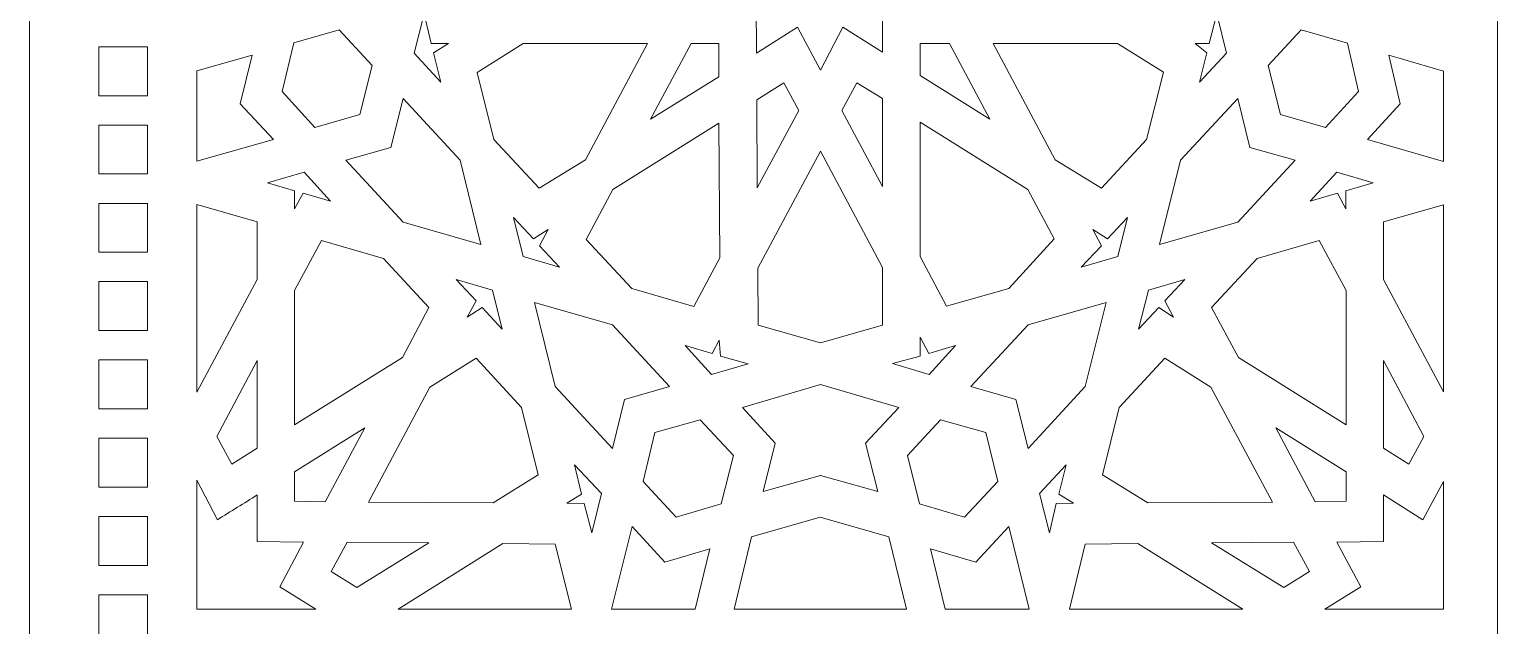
# Model space of a CAD drawing. Header units: centimetres. Extents: x -12.3 to 38.8, y -41.7 to 12.7.
# Drawn here: x 8.02 to 23.02, y -3.52 to 2.57 of the extents above; entities that cross this region are included whole.
import ezdxf

# ---------------------------------------------------------------- set-up
doc = ezdxf.new("R2010")
doc.units = ezdxf.units.CM
doc.header["$MEASUREMENT"] = 0
doc.layers.add('layer 1', color=7, linetype='Continuous')

msp = doc.modelspace()

# ---------------------------------------------------------------- linework, layer by layer
at = {"layer": 'layer 1', "color": 19, "lineweight": 20}
for points, knots in [([(8.70911, 11.04503), (8.70911, 11.04503), (22.32118, 11.04503), (22.32118, 11.04503), (22.32118, 11.04503), (22.70286, 11.04503), (23.01514, 10.73275), (23.01514, 10.35107), (23.01514, 10.35107), (23.01514, 10.35107), (23.01514, -9.26101), (23.01514, -9.26101), (23.01514, -9.26101), (23.01514, -9.64269), (22.70286, -9.95497), (22.32118, -9.95497), (22.32118, -9.95497), (22.32118, -9.95497), (8.70911, -9.95497), (8.70911, -9.95497), (8.70911, -9.95497), (8.32743, -9.95497), (8.01515, -9.64269), (8.01515, -9.26101), (8.01515, -9.26101), (8.01515, -9.26101), (8.01515, 10.35107), (8.01515, 10.35107), (8.01515, 10.35107), (8.01515, 10.73275), (8.32743, 11.04503), (8.70911, 11.04503)], [0, 0, 0, 0, 0.11111111, 0.11111111, 0.11111111, 0.11111111, 0.22222222, 0.22222222, 0.22222222, 0.22222222, 0.33333333, 0.33333333, 0.33333333, 0.33333333, 0.44444444, 0.44444444, 0.44444444, 0.44444444, 0.55555556, 0.55555556, 0.55555556, 0.55555556, 0.66666667, 0.66666667, 0.66666667, 0.66666667, 0.77777778, 0.77777778, 0.77777778, 0.77777778, 1, 1, 1, 1]), ([(15.46053, 4.21617), (15.46053, 4.21617), (15.46053, 4.71857), (15.46053, 4.71857), (15.46053, 4.71857), (15.46053, 4.71857), (15.86167, 4.46544), (15.86167, 4.46544), (15.86167, 4.46544), (15.86167, 4.46544), (16.09597, 4.90266), (16.09597, 4.90266), (16.09597, 4.90266), (16.09597, 4.90266), (16.32671, 4.46544), (16.32671, 4.46544), (16.32671, 4.46544), (16.32671, 4.46544), (16.7314, 4.71857), (16.7314, 4.71857), (16.7314, 4.71857), (16.7314, 4.71857), (16.73138, 4.21617), (16.73138, 4.21617), (16.73138, 4.21617), (16.73138, 4.21617), (17.19286, 4.21617), (17.19286, 4.21617), (17.19286, 4.21617), (17.19286, 4.21617), (16.96212, 3.78281), (16.96212, 3.78281), (16.96212, 3.78281), (16.96212, 3.78281), (17.34551, 3.51819), (17.34551, 3.51819), (17.34551, 3.51819), (17.34551, 3.51819), (16.96212, 3.27657), (16.96212, 3.27657), (16.96212, 3.27657), (16.96212, 3.27657), (17.19286, 2.8432), (17.19286, 2.8432), (17.19286, 2.8432), (17.19286, 2.8432), (16.73138, 2.8432), (16.73138, 2.8432), (16.73138, 2.8432), (16.73138, 2.8432), (16.73138, 2.3408), (16.73138, 2.3408), (16.73138, 2.3408), (16.73138, 2.3408), (16.32669, 2.59392), (16.32669, 2.59392), (16.32669, 2.59392), (16.32669, 2.59392), (16.09596, 2.15671), (16.09596, 2.15671), (16.09596, 2.15671), (16.09596, 2.15671), (15.86166, 2.59392), (15.86166, 2.59392), (15.86166, 2.59392), (15.86166, 2.59392), (15.44278, 2.3293), (15.44278, 2.3293), (15.44278, 2.3293), (15.44278, 2.3293), (15.43924, 2.84321), (15.43924, 2.84321), (15.43924, 2.84321), (15.43924, 2.84321), (14.99553, 2.8432), (14.99553, 2.8432), (14.99553, 2.8432), (14.99553, 2.8432), (15.21562, 3.25739), (15.21562, 3.25739), (15.21562, 3.25739), (15.21562, 3.25739), (14.80739, 3.5182), (14.80739, 3.5182), (14.80739, 3.5182), (14.80739, 3.5182), (15.22981, 3.78282), (15.22981, 3.78282), (15.22981, 3.78282), (15.22981, 3.78282), (14.99553, 4.21618), (14.99553, 4.21618), (14.99553, 4.21618), (14.99553, 4.21618), (15.46056, 4.21618), (15.46056, 4.21618), (15.46056, 4.21618), (15.46056, 4.21618), (15.46053, 4.21617), (15.46053, 4.21617)], [0, 0, 0, 0, 0.03846154, 0.03846154, 0.03846154, 0.03846154, 0.07692308, 0.07692308, 0.07692308, 0.07692308, 0.11538462, 0.11538462, 0.11538462, 0.11538462, 0.15384615, 0.15384615, 0.15384615, 0.15384615, 0.19230769, 0.19230769, 0.19230769, 0.19230769, 0.23076923, 0.23076923, 0.23076923, 0.23076923, 0.26923077, 0.26923077, 0.26923077, 0.26923077, 0.30769231, 0.30769231, 0.30769231, 0.30769231, 0.34615385, 0.34615385, 0.34615385, 0.34615385, 0.38461538, 0.38461538, 0.38461538, 0.38461538, 0.42307692, 0.42307692, 0.42307692, 0.42307692, 0.46153846, 0.46153846, 0.46153846, 0.46153846, 0.5, 0.5, 0.5, 0.5, 0.53846154, 0.53846154, 0.53846154, 0.53846154, 0.57692308, 0.57692308, 0.57692308, 0.57692308, 0.61538462, 0.61538462, 0.61538462, 0.61538462, 0.65384615, 0.65384615, 0.65384615, 0.65384615, 0.69230769, 0.69230769, 0.69230769, 0.69230769, 0.73076923, 0.73076923, 0.73076923, 0.73076923, 0.76923077, 0.76923077, 0.76923077, 0.76923077, 0.80769231, 0.80769231, 0.80769231, 0.80769231, 0.84615385, 0.84615385, 0.84615385, 0.84615385, 0.88461538, 0.88461538, 0.88461538, 0.88461538, 0.92307692, 0.92307692, 0.92307692, 0.92307692, 1, 1, 1, 1]), ([(11.94622, 2.32929), (11.94622, 2.32929), (12.21956, 2.03399), (12.21956, 2.03399), (12.21956, 2.03399), (12.21956, 2.03399), (12.14502, 2.33313), (12.14502, 2.33313), (12.14502, 2.33313), (12.14502, 2.33313), (12.29766, 2.42902), (12.29766, 2.42902), (12.29766, 2.42902), (12.29766, 2.42902), (12.12017, 2.429), (12.12017, 2.429), (12.12017, 2.429), (12.12017, 2.429), (12.04917, 2.73197), (12.04917, 2.73197), (12.04917, 2.73197), (12.04917, 2.73197), (11.94622, 2.32929), (11.94622, 2.32929)], [0, 0, 0, 0, 0.14285714, 0.14285714, 0.14285714, 0.14285714, 0.28571429, 0.28571429, 0.28571429, 0.28571429, 0.42857143, 0.42857143, 0.42857143, 0.42857143, 0.57142857, 0.57142857, 0.57142857, 0.57142857, 0.71428571, 0.71428571, 0.71428571, 0.71428571, 1, 1, 1, 1]), ([(19.92621, 2.429), (19.92621, 2.429), (20.04335, 2.33311), (20.04335, 2.33311), (20.04335, 2.33311), (20.04335, 2.33311), (19.96881, 2.03397), (19.96881, 2.03397), (19.96881, 2.03397), (19.96881, 2.03397), (20.2457, 2.32928), (20.2457, 2.32928), (20.2457, 2.32928), (20.2457, 2.32928), (20.1463, 2.73196), (20.1463, 2.73196), (20.1463, 2.73196), (20.1463, 2.73196), (20.06821, 2.42899), (20.06821, 2.42899), (20.06821, 2.42899), (20.06821, 2.42899), (19.9262, 2.42901), (19.9262, 2.42901), (19.9262, 2.42901), (19.9262, 2.42901), (19.92621, 2.429), (19.92621, 2.429)], [0, 0, 0, 0, 0.125, 0.125, 0.125, 0.125, 0.25, 0.25, 0.25, 0.25, 0.375, 0.375, 0.375, 0.375, 0.5, 0.5, 0.5, 0.5, 0.625, 0.625, 0.625, 0.625, 0.75, 0.75, 0.75, 0.75, 1, 1, 1, 1]), ([(10.71799, 2.43666), (10.71799, 2.43666), (10.59729, 1.93809), (10.59729, 1.93809), (10.59729, 1.93809), (10.59729, 1.93809), (10.93098, 1.56992), (10.93098, 1.56992), (10.93098, 1.56992), (10.93098, 1.56992), (11.39246, 1.70415), (11.39246, 1.70415), (11.39246, 1.70415), (11.39246, 1.70415), (11.51669, 2.20272), (11.51669, 2.20272), (11.51669, 2.20272), (11.51669, 2.20272), (11.17946, 2.56706), (11.17946, 2.56706), (11.17946, 2.56706), (11.17946, 2.56706), (10.71798, 2.43667), (10.71798, 2.43667), (10.71798, 2.43667), (10.71798, 2.43667), (10.71799, 2.43666), (10.71799, 2.43666)], [0, 0, 0, 0, 0.125, 0.125, 0.125, 0.125, 0.25, 0.25, 0.25, 0.25, 0.375, 0.375, 0.375, 0.375, 0.5, 0.5, 0.5, 0.5, 0.625, 0.625, 0.625, 0.625, 0.75, 0.75, 0.75, 0.75, 1, 1, 1, 1]), ([(21.48103, 2.43283), (21.48103, 2.43283), (21.00889, 2.56706), (21.00889, 2.56706), (21.00889, 2.56706), (21.00889, 2.56706), (20.67166, 2.20272), (20.67166, 2.20272), (20.67166, 2.20272), (20.67166, 2.20272), (20.79591, 1.70415), (20.79591, 1.70415), (20.79591, 1.70415), (20.79591, 1.70415), (21.25739, 1.56992), (21.25739, 1.56992), (21.25739, 1.56992), (21.25739, 1.56992), (21.59461, 1.93809), (21.59461, 1.93809), (21.59461, 1.93809), (21.59461, 1.93809), (21.48103, 2.43282), (21.48103, 2.43282), (21.48103, 2.43282), (21.48103, 2.43282), (21.48103, 2.43283), (21.48103, 2.43283)], [0, 0, 0, 0, 0.125, 0.125, 0.125, 0.125, 0.25, 0.25, 0.25, 0.25, 0.375, 0.375, 0.375, 0.375, 0.5, 0.5, 0.5, 0.5, 0.625, 0.625, 0.625, 0.625, 0.75, 0.75, 0.75, 0.75, 1, 1, 1, 1]), ([(12.58874, 2.13369), (12.58874, 2.13369), (12.75913, 1.44721), (12.75913, 1.44721), (12.75913, 1.44721), (12.75913, 1.44721), (13.22415, 0.94864), (13.22415, 0.94864), (13.22415, 0.94864), (13.22415, 0.94864), (13.69629, 1.2401), (13.69629, 1.2401), (13.69629, 1.2401), (13.69629, 1.2401), (14.3317, 2.42899), (14.3317, 2.42899), (14.3317, 2.42899), (14.3317, 2.42899), (13.06087, 2.42899), (13.06087, 2.42899), (13.06087, 2.42899), (13.06087, 2.42899), (12.58875, 2.13369), (12.58875, 2.13369), (12.58875, 2.13369), (12.58875, 2.13369), (12.58874, 2.13369), (12.58874, 2.13369)], [0, 0, 0, 0, 0.125, 0.125, 0.125, 0.125, 0.25, 0.25, 0.25, 0.25, 0.375, 0.375, 0.375, 0.375, 0.5, 0.5, 0.5, 0.5, 0.625, 0.625, 0.625, 0.625, 0.75, 0.75, 0.75, 0.75, 1, 1, 1, 1]), ([(15.05941, 2.429), (15.05941, 2.429), (14.77541, 2.429), (14.77541, 2.429), (14.77541, 2.429), (14.77541, 2.429), (14.36009, 1.65431), (14.36009, 1.65431), (14.36009, 1.65431), (14.36009, 1.65431), (15.05941, 2.08767), (15.05941, 2.08767), (15.05941, 2.08767), (15.05941, 2.08767), (15.05941, 2.429), (15.05941, 2.429)], [0, 0, 0, 0, 0.2, 0.2, 0.2, 0.2, 0.4, 0.4, 0.4, 0.4, 0.6, 0.6, 0.6, 0.6, 1, 1, 1, 1]), ([(17.11475, 2.103), (17.11475, 2.103), (17.82826, 1.6543), (17.82826, 1.6543), (17.82826, 1.6543), (17.82826, 1.6543), (17.41648, 2.42899), (17.41648, 2.42899), (17.41648, 2.42899), (17.41648, 2.42899), (17.11475, 2.42899), (17.11475, 2.42899), (17.11475, 2.42899), (17.11475, 2.42899), (17.11475, 2.103), (17.11475, 2.103)], [0, 0, 0, 0, 0.2, 0.2, 0.2, 0.2, 0.4, 0.4, 0.4, 0.4, 0.6, 0.6, 0.6, 0.6, 1, 1, 1, 1]), ([(17.86021, 2.429), (17.86021, 2.429), (18.49563, 1.24011), (18.49563, 1.24011), (18.49563, 1.24011), (18.49563, 1.24011), (18.96775, 0.94865), (18.96775, 0.94865), (18.96775, 0.94865), (18.96775, 0.94865), (19.42923, 1.44722), (19.42923, 1.44722), (19.42923, 1.44722), (19.42923, 1.44722), (19.60317, 2.1337), (19.60317, 2.1337), (19.60317, 2.1337), (19.60317, 2.1337), (19.13105, 2.429), (19.13105, 2.429), (19.13105, 2.429), (19.13105, 2.429), (17.86021, 2.429), (17.86021, 2.429)], [0, 0, 0, 0, 0.14285714, 0.14285714, 0.14285714, 0.14285714, 0.28571429, 0.28571429, 0.28571429, 0.28571429, 0.42857143, 0.42857143, 0.42857143, 0.42857143, 0.57142857, 0.57142857, 0.57142857, 0.57142857, 0.71428571, 0.71428571, 0.71428571, 0.71428571, 1, 1, 1, 1]), ([(8.72367, 2.39503), (8.72367, 2.39503), (9.22367, 2.39503), (9.22367, 2.39503), (9.22367, 2.39503), (9.22367, 2.39503), (9.22367, 1.89503), (9.22367, 1.89503), (9.22367, 1.89503), (9.22367, 1.89503), (8.72367, 1.89503), (8.72367, 1.89503), (8.72367, 1.89503), (8.72367, 1.89503), (8.72367, 2.39503), (8.72367, 2.39503)], [0, 0, 0, 0, 0.2, 0.2, 0.2, 0.2, 0.4, 0.4, 0.4, 0.4, 0.6, 0.6, 0.6, 0.6, 1, 1, 1, 1]), ([(10.29201, 2.31011), (10.29201, 2.31011), (9.72759, 2.14903), (9.72759, 2.14903), (9.72759, 2.14903), (9.72759, 2.14903), (9.72759, 1.22478), (9.72759, 1.22478), (9.72759, 1.22478), (9.72759, 1.22478), (10.50855, 1.44722), (10.50855, 1.44722), (10.50855, 1.44722), (10.50855, 1.44722), (10.16777, 1.81155), (10.16777, 1.81155), (10.16777, 1.81155), (10.16777, 1.81155), (10.29202, 2.31012), (10.29202, 2.31012), (10.29202, 2.31012), (10.29202, 2.31012), (10.29201, 2.31011), (10.29201, 2.31011)], [0, 0, 0, 0, 0.14285714, 0.14285714, 0.14285714, 0.14285714, 0.28571429, 0.28571429, 0.28571429, 0.28571429, 0.42857143, 0.42857143, 0.42857143, 0.42857143, 0.57142857, 0.57142857, 0.57142857, 0.57142857, 0.71428571, 0.71428571, 0.71428571, 0.71428571, 1, 1, 1, 1]), ([(22.0206, 1.81154), (22.0206, 1.81154), (21.68692, 1.44721), (21.68692, 1.44721), (21.68692, 1.44721), (21.68692, 1.44721), (22.46077, 1.22094), (22.46077, 1.22094), (22.46077, 1.22094), (22.46077, 1.22094), (22.46077, 2.14519), (22.46077, 2.14519), (22.46077, 2.14519), (22.46077, 2.14519), (21.90345, 2.3101), (21.90345, 2.3101), (21.90345, 2.3101), (21.90345, 2.3101), (22.0206, 1.81153), (22.0206, 1.81153), (22.0206, 1.81153), (22.0206, 1.81153), (22.0206, 1.81154), (22.0206, 1.81154)], [0, 0, 0, 0, 0.14285714, 0.14285714, 0.14285714, 0.14285714, 0.28571429, 0.28571429, 0.28571429, 0.28571429, 0.42857143, 0.42857143, 0.42857143, 0.42857143, 0.57142857, 0.57142857, 0.57142857, 0.57142857, 0.71428571, 0.71428571, 0.71428571, 0.71428571, 1, 1, 1, 1]), ([(15.72323, 2.02631), (15.72323, 2.02631), (15.44634, 1.85374), (15.44634, 1.85374), (15.44634, 1.85374), (15.44634, 1.85374), (15.44988, 0.95248), (15.44988, 0.95248), (15.44988, 0.95248), (15.44988, 0.95248), (15.87586, 1.74252), (15.87586, 1.74252), (15.87586, 1.74252), (15.87586, 1.74252), (15.72322, 2.02631), (15.72322, 2.02631), (15.72322, 2.02631), (15.72322, 2.02631), (15.72323, 2.02631), (15.72323, 2.02631)], [0, 0, 0, 0, 0.16666667, 0.16666667, 0.16666667, 0.16666667, 0.33333333, 0.33333333, 0.33333333, 0.33333333, 0.5, 0.5, 0.5, 0.5, 0.66666667, 0.66666667, 0.66666667, 0.66666667, 1, 1, 1, 1]), ([(16.73138, 1.86523), (16.73138, 1.86523), (16.73138, 0.9678), (16.73138, 0.9678), (16.73138, 0.9678), (16.73138, 0.9678), (16.31605, 1.7425), (16.31605, 1.7425), (16.31605, 1.7425), (16.31605, 1.7425), (16.46869, 2.02629), (16.46869, 2.02629), (16.46869, 2.02629), (16.46869, 2.02629), (16.73138, 1.86523), (16.73138, 1.86523)], [0, 0, 0, 0, 0.2, 0.2, 0.2, 0.2, 0.4, 0.4, 0.4, 0.4, 0.6, 0.6, 0.6, 0.6, 1, 1, 1, 1]), ([(11.2469, 1.23627), (11.2469, 1.23627), (11.83262, 0.60348), (11.83262, 0.60348), (11.83262, 0.60348), (11.83262, 0.60348), (12.62778, 0.37338), (12.62778, 0.37338), (12.62778, 0.37338), (12.62778, 0.37338), (12.4148, 1.23627), (12.4148, 1.23627), (12.4148, 1.23627), (12.4148, 1.23627), (11.83262, 1.86524), (11.83262, 1.86524), (11.83262, 1.86524), (11.83262, 1.86524), (11.70838, 1.36667), (11.70838, 1.36667), (11.70838, 1.36667), (11.70838, 1.36667), (11.2469, 1.23627), (11.2469, 1.23627)], [0, 0, 0, 0, 0.14285714, 0.14285714, 0.14285714, 0.14285714, 0.28571429, 0.28571429, 0.28571429, 0.28571429, 0.42857143, 0.42857143, 0.42857143, 0.42857143, 0.57142857, 0.57142857, 0.57142857, 0.57142857, 0.71428571, 0.71428571, 0.71428571, 0.71428571, 1, 1, 1, 1]), ([(19.77357, 1.23627), (19.77357, 1.23627), (20.35929, 1.86524), (20.35929, 1.86524), (20.35929, 1.86524), (20.35929, 1.86524), (20.48353, 1.36667), (20.48353, 1.36667), (20.48353, 1.36667), (20.48353, 1.36667), (20.94501, 1.23627), (20.94501, 1.23627), (20.94501, 1.23627), (20.94501, 1.23627), (20.3593, 0.60348), (20.3593, 0.60348), (20.3593, 0.60348), (20.3593, 0.60348), (19.5606, 0.37338), (19.5606, 0.37338), (19.5606, 0.37338), (19.5606, 0.37338), (19.77358, 1.23627), (19.77358, 1.23627), (19.77358, 1.23627), (19.77358, 1.23627), (19.77357, 1.23627), (19.77357, 1.23627)], [0, 0, 0, 0, 0.125, 0.125, 0.125, 0.125, 0.25, 0.25, 0.25, 0.25, 0.375, 0.375, 0.375, 0.375, 0.5, 0.5, 0.5, 0.5, 0.625, 0.625, 0.625, 0.625, 0.75, 0.75, 0.75, 0.75, 1, 1, 1, 1]), ([(8.72367, 1.59503), (8.72367, 1.59503), (9.22367, 1.59503), (9.22367, 1.59503), (9.22367, 1.59503), (9.22367, 1.59503), (9.22367, 1.09503), (9.22367, 1.09503), (9.22367, 1.09503), (9.22367, 1.09503), (8.72367, 1.09503), (8.72367, 1.09503), (8.72367, 1.09503), (8.72367, 1.09503), (8.72367, 1.59503), (8.72367, 1.59503)], [0, 0, 0, 0, 0.2, 0.2, 0.2, 0.2, 0.4, 0.4, 0.4, 0.4, 0.6, 0.6, 0.6, 0.6, 1, 1, 1, 1]), ([(15.05941, 1.61595), (15.05941, 1.61595), (13.97671, 0.93713), (13.97671, 0.93713), (13.97671, 0.93713), (13.97671, 0.93713), (13.70338, 0.42706), (13.70338, 0.42706), (13.70338, 0.42706), (13.70338, 0.42706), (14.16841, -0.07534), (14.16841, -0.07534), (14.16841, -0.07534), (14.16841, -0.07534), (14.80382, -0.25942), (14.80382, -0.25942), (14.80382, -0.25942), (14.80382, -0.25942), (15.07006, 0.23915), (15.07006, 0.23915), (15.07006, 0.23915), (15.07006, 0.23915), (15.05942, 1.61595), (15.05942, 1.61595), (15.05942, 1.61595), (15.05942, 1.61595), (15.05941, 1.61595), (15.05941, 1.61595)], [0, 0, 0, 0, 0.125, 0.125, 0.125, 0.125, 0.25, 0.25, 0.25, 0.25, 0.375, 0.375, 0.375, 0.375, 0.5, 0.5, 0.5, 0.5, 0.625, 0.625, 0.625, 0.625, 0.75, 0.75, 0.75, 0.75, 1, 1, 1, 1]), ([(18.48499, 0.4309), (18.48499, 0.4309), (18.21521, 0.93713), (18.21521, 0.93713), (18.21521, 0.93713), (18.21521, 0.93713), (17.11476, 1.62362), (17.11476, 1.62362), (17.11476, 1.62362), (17.11476, 1.62362), (17.11476, 0.25064), (17.11476, 0.25064), (17.11476, 0.25064), (17.11476, 0.25064), (17.38454, -0.25559), (17.38454, -0.25559), (17.38454, -0.25559), (17.38454, -0.25559), (18.01996, -0.07535), (18.01996, -0.07535), (18.01996, -0.07535), (18.01996, -0.07535), (18.48499, 0.43091), (18.48499, 0.43091), (18.48499, 0.43091), (18.48499, 0.43091), (18.48499, 0.4309), (18.48499, 0.4309)], [0, 0, 0, 0, 0.125, 0.125, 0.125, 0.125, 0.25, 0.25, 0.25, 0.25, 0.375, 0.375, 0.375, 0.375, 0.5, 0.5, 0.5, 0.5, 0.625, 0.625, 0.625, 0.625, 0.75, 0.75, 0.75, 0.75, 1, 1, 1, 1]), ([(15.45698, 0.13175), (15.45698, 0.13175), (15.46053, -0.45119), (15.46053, -0.45119), (15.46053, -0.45119), (15.46053, -0.45119), (16.09594, -0.63144), (16.09594, -0.63144), (16.09594, -0.63144), (16.09594, -0.63144), (16.73135, -0.45119), (16.73135, -0.45119), (16.73135, -0.45119), (16.73135, -0.45119), (16.73135, 0.13942), (16.73135, 0.13942), (16.73135, 0.13942), (16.73135, 0.13942), (16.09594, 1.32831), (16.09594, 1.32831), (16.09594, 1.32831), (16.09594, 1.32831), (15.45697, 0.13175), (15.45697, 0.13175), (15.45697, 0.13175), (15.45697, 0.13175), (15.45698, 0.13175), (15.45698, 0.13175)], [0, 0, 0, 0, 0.125, 0.125, 0.125, 0.125, 0.25, 0.25, 0.25, 0.25, 0.375, 0.375, 0.375, 0.375, 0.5, 0.5, 0.5, 0.5, 0.625, 0.625, 0.625, 0.625, 0.75, 0.75, 0.75, 0.75, 1, 1, 1, 1]), ([(10.82092, 1.11355), (10.82092, 1.11355), (10.44819, 1.00617), (10.44819, 1.00617), (10.44819, 1.00617), (10.44819, 1.00617), (10.72509, 0.92179), (10.72509, 0.92179), (10.72509, 0.92179), (10.72509, 0.92179), (10.72509, 0.73771), (10.72509, 0.73771), (10.72509, 0.73771), (10.72509, 0.73771), (10.81384, 0.89879), (10.81384, 0.89879), (10.81384, 0.89879), (10.81384, 0.89879), (11.09073, 0.81825), (11.09073, 0.81825), (11.09073, 0.81825), (11.09073, 0.81825), (10.82092, 1.11354), (10.82092, 1.11354), (10.82092, 1.11354), (10.82092, 1.11354), (10.82092, 1.11355), (10.82092, 1.11355)], [0, 0, 0, 0, 0.125, 0.125, 0.125, 0.125, 0.25, 0.25, 0.25, 0.25, 0.375, 0.375, 0.375, 0.375, 0.5, 0.5, 0.5, 0.5, 0.625, 0.625, 0.625, 0.625, 0.75, 0.75, 0.75, 0.75, 1, 1, 1, 1]), ([(21.74371, 1.00616), (21.74371, 1.00616), (21.37098, 1.11354), (21.37098, 1.11354), (21.37098, 1.11354), (21.37098, 1.11354), (21.1012, 0.81824), (21.1012, 0.81824), (21.1012, 0.81824), (21.1012, 0.81824), (21.37809, 0.89877), (21.37809, 0.89877), (21.37809, 0.89877), (21.37809, 0.89877), (21.46329, 0.73769), (21.46329, 0.73769), (21.46329, 0.73769), (21.46329, 0.73769), (21.46329, 0.92178), (21.46329, 0.92178), (21.46329, 0.92178), (21.46329, 0.92178), (21.74371, 1.00617), (21.74371, 1.00617), (21.74371, 1.00617), (21.74371, 1.00617), (21.74371, 1.00616), (21.74371, 1.00616)], [0, 0, 0, 0, 0.125, 0.125, 0.125, 0.125, 0.25, 0.25, 0.25, 0.25, 0.375, 0.375, 0.375, 0.375, 0.5, 0.5, 0.5, 0.5, 0.625, 0.625, 0.625, 0.625, 0.75, 0.75, 0.75, 0.75, 1, 1, 1, 1]), ([(8.72367, 0.79503), (8.72367, 0.79503), (9.22367, 0.79503), (9.22367, 0.79503), (9.22367, 0.79503), (9.22367, 0.79503), (9.22367, 0.29503), (9.22367, 0.29503), (9.22367, 0.29503), (9.22367, 0.29503), (8.72367, 0.29503), (8.72367, 0.29503), (8.72367, 0.29503), (8.72367, 0.29503), (8.72367, 0.79503), (8.72367, 0.79503)], [0, 0, 0, 0, 0.2, 0.2, 0.2, 0.2, 0.4, 0.4, 0.4, 0.4, 0.6, 0.6, 0.6, 0.6, 1, 1, 1, 1]), ([(10.34171, 0.60731), (10.34171, 0.60731), (9.72759, 0.78373), (9.72759, 0.78373), (9.72759, 0.78373), (9.72759, 0.78373), (9.72759, -1.13384), (9.72759, -1.13384), (9.72759, -1.13384), (9.72759, -1.13384), (10.34171, 0.0167), (10.34171, 0.0167), (10.34171, 0.0167), (10.34171, 0.0167), (10.34171, 0.60731), (10.34171, 0.60731)], [0, 0, 0, 0, 0.2, 0.2, 0.2, 0.2, 0.4, 0.4, 0.4, 0.4, 0.6, 0.6, 0.6, 0.6, 1, 1, 1, 1]), ([(21.85021, 0.0167), (21.85021, 0.0167), (22.46077, -1.12999), (22.46077, -1.12999), (22.46077, -1.12999), (22.46077, -1.12999), (22.46077, 0.77991), (22.46077, 0.77991), (22.46077, 0.77991), (22.46077, 0.77991), (21.85021, 0.60734), (21.85021, 0.60734), (21.85021, 0.60734), (21.85021, 0.60734), (21.85021, 0.01671), (21.85021, 0.01671), (21.85021, 0.01671), (21.85021, 0.01671), (21.85021, 0.0167), (21.85021, 0.0167)], [0, 0, 0, 0, 0.16666667, 0.16666667, 0.16666667, 0.16666667, 0.33333333, 0.33333333, 0.33333333, 0.33333333, 0.5, 0.5, 0.5, 0.5, 0.66666667, 0.66666667, 0.66666667, 0.66666667, 1, 1, 1, 1]), ([(13.06087, 0.25065), (13.06087, 0.25065), (13.43005, 0.14327), (13.43005, 0.14327), (13.43005, 0.14327), (13.43005, 0.14327), (13.22771, 0.36187), (13.22771, 0.36187), (13.22771, 0.36187), (13.22771, 0.36187), (13.31646, 0.52678), (13.31646, 0.52678), (13.31646, 0.52678), (13.31646, 0.52678), (13.16382, 0.4309), (13.16382, 0.4309), (13.16382, 0.4309), (13.16382, 0.4309), (12.96148, 0.6495), (12.96148, 0.6495), (12.96148, 0.6495), (12.96148, 0.6495), (13.06086, 0.25065), (13.06086, 0.25065), (13.06086, 0.25065), (13.06086, 0.25065), (13.06087, 0.25065), (13.06087, 0.25065)], [0, 0, 0, 0, 0.125, 0.125, 0.125, 0.125, 0.25, 0.25, 0.25, 0.25, 0.375, 0.375, 0.375, 0.375, 0.5, 0.5, 0.5, 0.5, 0.625, 0.625, 0.625, 0.625, 0.75, 0.75, 0.75, 0.75, 1, 1, 1, 1]), ([(19.234, 0.6495), (19.234, 0.6495), (19.02811, 0.4309), (19.02811, 0.4309), (19.02811, 0.4309), (19.02811, 0.4309), (18.87901, 0.52678), (18.87901, 0.52678), (18.87901, 0.52678), (18.87901, 0.52678), (18.96776, 0.36187), (18.96776, 0.36187), (18.96776, 0.36187), (18.96776, 0.36187), (18.76187, 0.14327), (18.76187, 0.14327), (18.76187, 0.14327), (18.76187, 0.14327), (19.1346, 0.25065), (19.1346, 0.25065), (19.1346, 0.25065), (19.1346, 0.25065), (19.234, 0.6495), (19.234, 0.6495)], [0, 0, 0, 0, 0.14285714, 0.14285714, 0.14285714, 0.14285714, 0.28571429, 0.28571429, 0.28571429, 0.28571429, 0.42857143, 0.42857143, 0.42857143, 0.42857143, 0.57142857, 0.57142857, 0.57142857, 0.57142857, 0.71428571, 0.71428571, 0.71428571, 0.71428571, 1, 1, 1, 1]), ([(10.72509, -0.09451), (10.72509, -0.09451), (10.72509, -1.46749), (10.72509, -1.46749), (10.72509, -1.46749), (10.72509, -1.46749), (11.82554, -0.78101), (11.82554, -0.78101), (11.82554, -0.78101), (11.82554, -0.78101), (12.09532, -0.27093), (12.09532, -0.27093), (12.09532, -0.27093), (12.09532, -0.27093), (11.63384, 0.23146), (11.63384, 0.23146), (11.63384, 0.23146), (11.63384, 0.23146), (10.99843, 0.41555), (10.99843, 0.41555), (10.99843, 0.41555), (10.99843, 0.41555), (10.72509, -0.09451), (10.72509, -0.09451), (10.72509, -0.09451), (10.72509, -0.09451), (10.72509, -0.09451), (10.72509, -0.09451)], [0, 0, 0, 0, 0.125, 0.125, 0.125, 0.125, 0.25, 0.25, 0.25, 0.25, 0.375, 0.375, 0.375, 0.375, 0.5, 0.5, 0.5, 0.5, 0.625, 0.625, 0.625, 0.625, 0.75, 0.75, 0.75, 0.75, 1, 1, 1, 1]), ([(21.1935, 0.41556), (21.1935, 0.41556), (20.55808, 0.23147), (20.55808, 0.23147), (20.55808, 0.23147), (20.55808, 0.23147), (20.09305, -0.27093), (20.09305, -0.27093), (20.09305, -0.27093), (20.09305, -0.27093), (20.36638, -0.78101), (20.36638, -0.78101), (20.36638, -0.78101), (20.36638, -0.78101), (21.46683, -1.46749), (21.46683, -1.46749), (21.46683, -1.46749), (21.46683, -1.46749), (21.46683, -0.09451), (21.46683, -0.09451), (21.46683, -0.09451), (21.46683, -0.09451), (21.1935, 0.41556), (21.1935, 0.41556)], [0, 0, 0, 0, 0.14285714, 0.14285714, 0.14285714, 0.14285714, 0.28571429, 0.28571429, 0.28571429, 0.28571429, 0.42857143, 0.42857143, 0.42857143, 0.42857143, 0.57142857, 0.57142857, 0.57142857, 0.57142857, 0.71428571, 0.71428571, 0.71428571, 0.71428571, 1, 1, 1, 1]), ([(12.37575, 0.0167), (12.37575, 0.0167), (12.57809, -0.20189), (12.57809, -0.20189), (12.57809, -0.20189), (12.57809, -0.20189), (12.48934, -0.3668), (12.48934, -0.3668), (12.48934, -0.3668), (12.48934, -0.3668), (12.64197, -0.27092), (12.64197, -0.27092), (12.64197, -0.27092), (12.64197, -0.27092), (12.84431, -0.48952), (12.84431, -0.48952), (12.84431, -0.48952), (12.84431, -0.48952), (12.74492, -0.09066), (12.74492, -0.09066), (12.74492, -0.09066), (12.74492, -0.09066), (12.37575, 0.0167), (12.37575, 0.0167)], [0, 0, 0, 0, 0.14285714, 0.14285714, 0.14285714, 0.14285714, 0.28571429, 0.28571429, 0.28571429, 0.28571429, 0.42857143, 0.42857143, 0.42857143, 0.42857143, 0.57142857, 0.57142857, 0.57142857, 0.57142857, 0.71428571, 0.71428571, 0.71428571, 0.71428571, 1, 1, 1, 1]), ([(19.44698, -0.09068), (19.44698, -0.09068), (19.34759, -0.48954), (19.34759, -0.48954), (19.34759, -0.48954), (19.34759, -0.48954), (19.55348, -0.27093), (19.55348, -0.27093), (19.55348, -0.27093), (19.55348, -0.27093), (19.70258, -0.36682), (19.70258, -0.36682), (19.70258, -0.36682), (19.70258, -0.36682), (19.61383, -0.20191), (19.61383, -0.20191), (19.61383, -0.20191), (19.61383, -0.20191), (19.81972, 0.01668), (19.81972, 0.01668), (19.81972, 0.01668), (19.81972, 0.01668), (19.44698, -0.09068), (19.44698, -0.09068)], [0, 0, 0, 0, 0.14285714, 0.14285714, 0.14285714, 0.14285714, 0.28571429, 0.28571429, 0.28571429, 0.28571429, 0.42857143, 0.42857143, 0.42857143, 0.42857143, 0.57142857, 0.57142857, 0.57142857, 0.57142857, 0.71428571, 0.71428571, 0.71428571, 0.71428571, 1, 1, 1, 1]), ([(8.72367, -0.00497), (8.72367, -0.00497), (9.22367, -0.00497), (9.22367, -0.00497), (9.22367, -0.00497), (9.22367, -0.00497), (9.22367, -0.50497), (9.22367, -0.50497), (9.22367, -0.50497), (9.22367, -0.50497), (8.72367, -0.50497), (8.72367, -0.50497), (8.72367, -0.50497), (8.72367, -0.50497), (8.72367, -0.00497), (8.72367, -0.00497)], [0, 0, 0, 0, 0.2, 0.2, 0.2, 0.2, 0.4, 0.4, 0.4, 0.4, 0.6, 0.6, 0.6, 0.6, 1, 1, 1, 1]), ([(14.09385, -1.21054), (14.09385, -1.21054), (14.55533, -1.07633), (14.55533, -1.07633), (14.55533, -1.07633), (14.55533, -1.07633), (13.97316, -0.44735), (13.97316, -0.44735), (13.97316, -0.44735), (13.97316, -0.44735), (13.17445, -0.21725), (13.17445, -0.21725), (13.17445, -0.21725), (13.17445, -0.21725), (13.38744, -1.07633), (13.38744, -1.07633), (13.38744, -1.07633), (13.38744, -1.07633), (13.97315, -1.70912), (13.97315, -1.70912), (13.97315, -1.70912), (13.97315, -1.70912), (14.09385, -1.21054), (14.09385, -1.21054)], [0, 0, 0, 0, 0.14285714, 0.14285714, 0.14285714, 0.14285714, 0.28571429, 0.28571429, 0.28571429, 0.28571429, 0.42857143, 0.42857143, 0.42857143, 0.42857143, 0.57142857, 0.57142857, 0.57142857, 0.57142857, 0.71428571, 0.71428571, 0.71428571, 0.71428571, 1, 1, 1, 1]), ([(19.01745, -0.21725), (19.01745, -0.21725), (18.21874, -0.44735), (18.21874, -0.44735), (18.21874, -0.44735), (18.21874, -0.44735), (17.63303, -1.07631), (17.63303, -1.07631), (17.63303, -1.07631), (17.63303, -1.07631), (18.09451, -1.21053), (18.09451, -1.21053), (18.09451, -1.21053), (18.09451, -1.21053), (18.21874, -1.7091), (18.21874, -1.7091), (18.21874, -1.7091), (18.21874, -1.7091), (18.80092, -1.07631), (18.80092, -1.07631), (18.80092, -1.07631), (18.80092, -1.07631), (19.01746, -0.21725), (19.01746, -0.21725), (19.01746, -0.21725), (19.01746, -0.21725), (19.01745, -0.21725), (19.01745, -0.21725)], [0, 0, 0, 0, 0.125, 0.125, 0.125, 0.125, 0.25, 0.25, 0.25, 0.25, 0.375, 0.375, 0.375, 0.375, 0.5, 0.5, 0.5, 0.5, 0.625, 0.625, 0.625, 0.625, 0.75, 0.75, 0.75, 0.75, 1, 1, 1, 1]), ([(17.2035, -0.73882), (17.2035, -0.73882), (17.11475, -0.57391), (17.11475, -0.57391), (17.11475, -0.57391), (17.11475, -0.57391), (17.11475, -0.76566), (17.11475, -0.76566), (17.11475, -0.76566), (17.11475, -0.76566), (16.83431, -0.84237), (16.83431, -0.84237), (16.83431, -0.84237), (16.83431, -0.84237), (17.20704, -0.95358), (17.20704, -0.95358), (17.20704, -0.95358), (17.20704, -0.95358), (17.47682, -0.65828), (17.47682, -0.65828), (17.47682, -0.65828), (17.47682, -0.65828), (17.2035, -0.73882), (17.2035, -0.73882)], [0, 0, 0, 0, 0.14285714, 0.14285714, 0.14285714, 0.14285714, 0.28571429, 0.28571429, 0.28571429, 0.28571429, 0.42857143, 0.42857143, 0.42857143, 0.42857143, 0.57142857, 0.57142857, 0.57142857, 0.57142857, 0.71428571, 0.71428571, 0.71428571, 0.71428571, 1, 1, 1, 1]), ([(14.99196, -0.73882), (14.99196, -0.73882), (14.71507, -0.65828), (14.71507, -0.65828), (14.71507, -0.65828), (14.71507, -0.65828), (14.98485, -0.95358), (14.98485, -0.95358), (14.98485, -0.95358), (14.98485, -0.95358), (15.35758, -0.8462), (15.35758, -0.8462), (15.35758, -0.8462), (15.35758, -0.8462), (15.07714, -0.76567), (15.07714, -0.76567), (15.07714, -0.76567), (15.07714, -0.76567), (15.06294, -0.60459), (15.06294, -0.60459), (15.06294, -0.60459), (15.06294, -0.60459), (14.99196, -0.73882), (14.99196, -0.73882)], [0, 0, 0, 0, 0.14285714, 0.14285714, 0.14285714, 0.14285714, 0.28571429, 0.28571429, 0.28571429, 0.28571429, 0.42857143, 0.42857143, 0.42857143, 0.42857143, 0.57142857, 0.57142857, 0.57142857, 0.57142857, 0.71428571, 0.71428571, 0.71428571, 0.71428571, 1, 1, 1, 1]), ([(8.72367, -0.80497), (8.72367, -0.80497), (9.22367, -0.80497), (9.22367, -0.80497), (9.22367, -0.80497), (9.22367, -0.80497), (9.22367, -1.30497), (9.22367, -1.30497), (9.22367, -1.30497), (9.22367, -1.30497), (8.72367, -1.30497), (8.72367, -1.30497), (8.72367, -1.30497), (8.72367, -1.30497), (8.72367, -0.80497), (8.72367, -0.80497)], [0, 0, 0, 0, 0.2, 0.2, 0.2, 0.2, 0.4, 0.4, 0.4, 0.4, 0.6, 0.6, 0.6, 0.6, 1, 1, 1, 1]), ([(10.08257, -1.87018), (10.08257, -1.87018), (10.34171, -1.70527), (10.34171, -1.70527), (10.34171, -1.70527), (10.34171, -1.70527), (10.34171, -0.81169), (10.34171, -0.81169), (10.34171, -0.81169), (10.34171, -0.81169), (9.92993, -1.58638), (9.92993, -1.58638), (9.92993, -1.58638), (9.92993, -1.58638), (10.08257, -1.87018), (10.08257, -1.87018)], [0, 0, 0, 0, 0.2, 0.2, 0.2, 0.2, 0.4, 0.4, 0.4, 0.4, 0.6, 0.6, 0.6, 0.6, 1, 1, 1, 1]), ([(12.10597, -1.08397), (12.10597, -1.08397), (11.48121, -2.25752), (11.48121, -2.25752), (11.48121, -2.25752), (11.48121, -2.25752), (12.75204, -2.26519), (12.75204, -2.26519), (12.75204, -2.26519), (12.75204, -2.26519), (13.21352, -1.97755), (13.21352, -1.97755), (13.21352, -1.97755), (13.21352, -1.97755), (13.04313, -1.29107), (13.04313, -1.29107), (13.04313, -1.29107), (13.04313, -1.29107), (12.57812, -0.78867), (12.57812, -0.78867), (12.57812, -0.78867), (12.57812, -0.78867), (12.10599, -1.08396), (12.10599, -1.08396), (12.10599, -1.08396), (12.10599, -1.08396), (12.10597, -1.08397), (12.10597, -1.08397)], [0, 0, 0, 0, 0.125, 0.125, 0.125, 0.125, 0.25, 0.25, 0.25, 0.25, 0.375, 0.375, 0.375, 0.375, 0.5, 0.5, 0.5, 0.5, 0.625, 0.625, 0.625, 0.625, 0.75, 0.75, 0.75, 0.75, 1, 1, 1, 1]), ([(19.61382, -0.78868), (19.61382, -0.78868), (19.1488, -1.29108), (19.1488, -1.29108), (19.1488, -1.29108), (19.1488, -1.29108), (18.97841, -1.97756), (18.97841, -1.97756), (18.97841, -1.97756), (18.97841, -1.97756), (19.43989, -2.2652), (19.43989, -2.2652), (19.43989, -2.2652), (19.43989, -2.2652), (20.71427, -2.25753), (20.71427, -2.25753), (20.71427, -2.25753), (20.71427, -2.25753), (20.08595, -1.08398), (20.08595, -1.08398), (20.08595, -1.08398), (20.08595, -1.08398), (19.61382, -0.78869), (19.61382, -0.78869), (19.61382, -0.78869), (19.61382, -0.78869), (19.61382, -0.78868), (19.61382, -0.78868)], [0, 0, 0, 0, 0.125, 0.125, 0.125, 0.125, 0.25, 0.25, 0.25, 0.25, 0.375, 0.375, 0.375, 0.375, 0.5, 0.5, 0.5, 0.5, 0.625, 0.625, 0.625, 0.625, 0.75, 0.75, 0.75, 0.75, 1, 1, 1, 1]), ([(22.10934, -1.87018), (22.10934, -1.87018), (22.26198, -1.58638), (22.26198, -1.58638), (22.26198, -1.58638), (22.26198, -1.58638), (21.8502, -0.81169), (21.8502, -0.81169), (21.8502, -0.81169), (21.8502, -0.81169), (21.8502, -1.70527), (21.8502, -1.70527), (21.8502, -1.70527), (21.8502, -1.70527), (22.10934, -1.87018), (22.10934, -1.87018)], [0, 0, 0, 0, 0.2, 0.2, 0.2, 0.2, 0.4, 0.4, 0.4, 0.4, 0.6, 0.6, 0.6, 0.6, 1, 1, 1, 1]), ([(16.89821, -1.29107), (16.89821, -1.29107), (16.09595, -1.05713), (16.09595, -1.05713), (16.09595, -1.05713), (16.09595, -1.05713), (15.30078, -1.29107), (15.30078, -1.29107), (15.30078, -1.29107), (15.30078, -1.29107), (15.63447, -1.6554), (15.63447, -1.6554), (15.63447, -1.6554), (15.63447, -1.6554), (15.51023, -2.15013), (15.51023, -2.15013), (15.51023, -2.15013), (15.51023, -2.15013), (16.09594, -1.98522), (16.09594, -1.98522), (16.09594, -1.98522), (16.09594, -1.98522), (16.68165, -2.15013), (16.68165, -2.15013), (16.68165, -2.15013), (16.68165, -2.15013), (16.55742, -1.6554), (16.55742, -1.6554), (16.55742, -1.6554), (16.55742, -1.6554), (16.8982, -1.29107), (16.8982, -1.29107), (16.8982, -1.29107), (16.8982, -1.29107), (16.89821, -1.29107), (16.89821, -1.29107)], [0, 0, 0, 0, 0.1, 0.1, 0.1, 0.1, 0.2, 0.2, 0.2, 0.2, 0.3, 0.3, 0.3, 0.3, 0.4, 0.4, 0.4, 0.4, 0.5, 0.5, 0.5, 0.5, 0.6, 0.6, 0.6, 0.6, 0.7, 0.7, 0.7, 0.7, 0.8, 0.8, 0.8, 0.8, 1, 1, 1, 1]), ([(10.72509, -1.94688), (10.72509, -1.94688), (10.72509, -2.24986), (10.72509, -2.24986), (10.72509, -2.24986), (10.72509, -2.24986), (11.03748, -2.25369), (11.03748, -2.25369), (11.03748, -2.25369), (11.03748, -2.25369), (11.44216, -1.49815), (11.44216, -1.49815), (11.44216, -1.49815), (11.44216, -1.49815), (10.7251, -1.94687), (10.7251, -1.94687), (10.7251, -1.94687), (10.7251, -1.94687), (10.72509, -1.94688), (10.72509, -1.94688)], [0, 0, 0, 0, 0.16666667, 0.16666667, 0.16666667, 0.16666667, 0.33333333, 0.33333333, 0.33333333, 0.33333333, 0.5, 0.5, 0.5, 0.5, 0.66666667, 0.66666667, 0.66666667, 0.66666667, 1, 1, 1, 1]), ([(14.40625, -1.54803), (14.40625, -1.54803), (14.28555, -2.0466), (14.28555, -2.0466), (14.28555, -2.0466), (14.28555, -2.0466), (14.62278, -2.41093), (14.62278, -2.41093), (14.62278, -2.41093), (14.62278, -2.41093), (15.08426, -2.2767), (15.08426, -2.2767), (15.08426, -2.2767), (15.08426, -2.2767), (15.2085, -1.78198), (15.2085, -1.78198), (15.2085, -1.78198), (15.2085, -1.78198), (14.86772, -1.41764), (14.86772, -1.41764), (14.86772, -1.41764), (14.86772, -1.41764), (14.40625, -1.54803), (14.40625, -1.54803)], [0, 0, 0, 0, 0.14285714, 0.14285714, 0.14285714, 0.14285714, 0.28571429, 0.28571429, 0.28571429, 0.28571429, 0.42857143, 0.42857143, 0.42857143, 0.42857143, 0.57142857, 0.57142857, 0.57142857, 0.57142857, 0.71428571, 0.71428571, 0.71428571, 0.71428571, 1, 1, 1, 1]), ([(17.3242, -1.41763), (17.3242, -1.41763), (16.98697, -1.78197), (16.98697, -1.78197), (16.98697, -1.78197), (16.98697, -1.78197), (17.10767, -2.27669), (17.10767, -2.27669), (17.10767, -2.27669), (17.10767, -2.27669), (17.56915, -2.41092), (17.56915, -2.41092), (17.56915, -2.41092), (17.56915, -2.41092), (17.90993, -2.04659), (17.90993, -2.04659), (17.90993, -2.04659), (17.90993, -2.04659), (17.78569, -1.54802), (17.78569, -1.54802), (17.78569, -1.54802), (17.78569, -1.54802), (17.3242, -1.41763), (17.3242, -1.41763), (17.3242, -1.41763), (17.3242, -1.41763), (17.3242, -1.41763), (17.3242, -1.41763)], [0, 0, 0, 0, 0.125, 0.125, 0.125, 0.125, 0.25, 0.25, 0.25, 0.25, 0.375, 0.375, 0.375, 0.375, 0.5, 0.5, 0.5, 0.5, 0.625, 0.625, 0.625, 0.625, 0.75, 0.75, 0.75, 0.75, 1, 1, 1, 1]), ([(20.74977, -1.49817), (20.74977, -1.49817), (21.15089, -2.25369), (21.15089, -2.25369), (21.15089, -2.25369), (21.15089, -2.25369), (21.46683, -2.24986), (21.46683, -2.24986), (21.46683, -2.24986), (21.46683, -2.24986), (21.46683, -1.94688), (21.46683, -1.94688), (21.46683, -1.94688), (21.46683, -1.94688), (20.74977, -1.49818), (20.74977, -1.49818), (20.74977, -1.49818), (20.74977, -1.49818), (20.74977, -1.49817), (20.74977, -1.49817)], [0, 0, 0, 0, 0.16666667, 0.16666667, 0.16666667, 0.16666667, 0.33333333, 0.33333333, 0.33333333, 0.33333333, 0.5, 0.5, 0.5, 0.5, 0.66666667, 0.66666667, 0.66666667, 0.66666667, 1, 1, 1, 1]), ([(8.72367, -1.60497), (8.72367, -1.60497), (9.22367, -1.60497), (9.22367, -1.60497), (9.22367, -1.60497), (9.22367, -1.60497), (9.22367, -2.10497), (9.22367, -2.10497), (9.22367, -2.10497), (9.22367, -2.10497), (8.72367, -2.10497), (8.72367, -2.10497), (8.72367, -2.10497), (8.72367, -2.10497), (8.72367, -1.60497), (8.72367, -1.60497)], [0, 0, 0, 0, 0.2, 0.2, 0.2, 0.2, 0.4, 0.4, 0.4, 0.4, 0.6, 0.6, 0.6, 0.6, 1, 1, 1, 1]), ([(13.85957, -2.16932), (13.85957, -2.16932), (13.58268, -1.87786), (13.58268, -1.87786), (13.58268, -1.87786), (13.58268, -1.87786), (13.65723, -2.17701), (13.65723, -2.17701), (13.65723, -2.17701), (13.65723, -2.17701), (13.50459, -2.26905), (13.50459, -2.26905), (13.50459, -2.26905), (13.50459, -2.26905), (13.68207, -2.27288), (13.68207, -2.27288), (13.68207, -2.27288), (13.68207, -2.27288), (13.76017, -2.57203), (13.76017, -2.57203), (13.76017, -2.57203), (13.76017, -2.57203), (13.85957, -2.16931), (13.85957, -2.16931), (13.85957, -2.16931), (13.85957, -2.16931), (13.85957, -2.16932), (13.85957, -2.16932)], [0, 0, 0, 0, 0.125, 0.125, 0.125, 0.125, 0.25, 0.25, 0.25, 0.25, 0.375, 0.375, 0.375, 0.375, 0.5, 0.5, 0.5, 0.5, 0.625, 0.625, 0.625, 0.625, 0.75, 0.75, 0.75, 0.75, 1, 1, 1, 1]), ([(18.43529, -2.57201), (18.43529, -2.57201), (18.50629, -2.27286), (18.50629, -2.27286), (18.50629, -2.27286), (18.50629, -2.27286), (18.68377, -2.26904), (18.68377, -2.26904), (18.68377, -2.26904), (18.68377, -2.26904), (18.53113, -2.17699), (18.53113, -2.17699), (18.53113, -2.17699), (18.53113, -2.17699), (18.60568, -1.87784), (18.60568, -1.87784), (18.60568, -1.87784), (18.60568, -1.87784), (18.3359, -2.16931), (18.3359, -2.16931), (18.3359, -2.16931), (18.3359, -2.16931), (18.43529, -2.57203), (18.43529, -2.57203), (18.43529, -2.57203), (18.43529, -2.57203), (18.43529, -2.57201), (18.43529, -2.57201)], [0, 0, 0, 0, 0.125, 0.125, 0.125, 0.125, 0.25, 0.25, 0.25, 0.25, 0.375, 0.375, 0.375, 0.375, 0.5, 0.5, 0.5, 0.5, 0.625, 0.625, 0.625, 0.625, 0.75, 0.75, 0.75, 0.75, 1, 1, 1, 1]), ([(9.93702, -2.43777), (9.93702, -2.43777), (9.72759, -2.03509), (9.72759, -2.03509), (9.72759, -2.03509), (9.72759, -2.03509), (9.72759, -3.35053), (9.72759, -3.35053), (9.72759, -3.35053), (9.72759, -3.35053), (10.94162, -3.35053), (10.94162, -3.35053), (10.94162, -3.35053), (10.94162, -3.35053), (10.57244, -3.12426), (10.57244, -3.12426), (10.57244, -3.12426), (10.57244, -3.12426), (10.81737, -2.66789), (10.81737, -2.66789), (10.81737, -2.66789), (10.81737, -2.66789), (10.3417, -2.66023), (10.3417, -2.66023), (10.3417, -2.66023), (10.3417, -2.66023), (10.3417, -2.18467), (10.3417, -2.18467), (10.3417, -2.18467), (10.21036, -2.26904), (10.07191, -2.35341), (9.93703, -2.43777), (9.93703, -2.43777), (9.93703, -2.43777), (9.93702, -2.43777), (9.93702, -2.43777)], [0, 0, 0, 0, 0.1, 0.1, 0.1, 0.1, 0.2, 0.2, 0.2, 0.2, 0.3, 0.3, 0.3, 0.3, 0.4, 0.4, 0.4, 0.4, 0.5, 0.5, 0.5, 0.5, 0.6, 0.6, 0.6, 0.6, 0.7, 0.7, 0.7, 0.7, 0.8, 0.8, 0.8, 0.8, 1, 1, 1, 1]), ([(21.85021, -2.66021), (21.85021, -2.66021), (21.37098, -2.66788), (21.37098, -2.66788), (21.37098, -2.66788), (21.37098, -2.66788), (21.61592, -3.12425), (21.61592, -3.12425), (21.61592, -3.12425), (21.61592, -3.12425), (21.25029, -3.35051), (21.25029, -3.35051), (21.25029, -3.35051), (21.25029, -3.35051), (22.46077, -3.35052), (22.46077, -3.35052), (22.46077, -3.35052), (22.46077, -3.35052), (22.46077, -2.04658), (22.46077, -2.04658), (22.46077, -2.04658), (22.46077, -2.04658), (22.25135, -2.43777), (22.25135, -2.43777), (22.25135, -2.43777), (22.25135, -2.43777), (21.85021, -2.18464), (21.85021, -2.18464), (21.85021, -2.18464), (21.85021, -2.18464), (21.85021, -2.6602), (21.85021, -2.6602), (21.85021, -2.6602), (21.85021, -2.6602), (21.85021, -2.66021), (21.85021, -2.66021)], [0, 0, 0, 0, 0.1, 0.1, 0.1, 0.1, 0.2, 0.2, 0.2, 0.2, 0.3, 0.3, 0.3, 0.3, 0.4, 0.4, 0.4, 0.4, 0.5, 0.5, 0.5, 0.5, 0.6, 0.6, 0.6, 0.6, 0.7, 0.7, 0.7, 0.7, 0.8, 0.8, 0.8, 0.8, 1, 1, 1, 1]), ([(8.72367, -2.40497), (8.72367, -2.40497), (9.22367, -2.40497), (9.22367, -2.40497), (9.22367, -2.40497), (9.22367, -2.40497), (9.22367, -2.90497), (9.22367, -2.90497), (9.22367, -2.90497), (9.22367, -2.90497), (8.72367, -2.90497), (8.72367, -2.90497), (8.72367, -2.90497), (8.72367, -2.90497), (8.72367, -2.40497), (8.72367, -2.40497)], [0, 0, 0, 0, 0.2, 0.2, 0.2, 0.2, 0.4, 0.4, 0.4, 0.4, 0.6, 0.6, 0.6, 0.6, 1, 1, 1, 1]), ([(14.81802, -3.35054), (14.81802, -3.35054), (14.96711, -2.73693), (14.96711, -2.73693), (14.96711, -2.73693), (14.96711, -2.73693), (14.50563, -2.87115), (14.50563, -2.87115), (14.50563, -2.87115), (14.50563, -2.87115), (14.17195, -2.50681), (14.17195, -2.50681), (14.17195, -2.50681), (14.17195, -2.50681), (13.96252, -3.35054), (13.96252, -3.35054), (13.96252, -3.35054), (13.96252, -3.35054), (14.81801, -3.35054), (14.81801, -3.35054), (14.81801, -3.35054), (14.81801, -3.35054), (14.81802, -3.35054), (14.81802, -3.35054)], [0, 0, 0, 0, 0.14285714, 0.14285714, 0.14285714, 0.14285714, 0.28571429, 0.28571429, 0.28571429, 0.28571429, 0.42857143, 0.42857143, 0.42857143, 0.42857143, 0.57142857, 0.57142857, 0.57142857, 0.57142857, 0.71428571, 0.71428571, 0.71428571, 0.71428571, 1, 1, 1, 1]), ([(15.39309, -2.61419), (15.39309, -2.61419), (15.2156, -3.35054), (15.2156, -3.35054), (15.2156, -3.35054), (15.2156, -3.35054), (16.9763, -3.35054), (16.9763, -3.35054), (16.9763, -3.35054), (16.9763, -3.35054), (16.79527, -2.61419), (16.79527, -2.61419), (16.79527, -2.61419), (16.79527, -2.61419), (16.09239, -2.41093), (16.09239, -2.41093), (16.09239, -2.41093), (16.09239, -2.41093), (15.39309, -2.61419), (15.39309, -2.61419)], [0, 0, 0, 0, 0.16666667, 0.16666667, 0.16666667, 0.16666667, 0.33333333, 0.33333333, 0.33333333, 0.33333333, 0.5, 0.5, 0.5, 0.5, 0.66666667, 0.66666667, 0.66666667, 0.66666667, 1, 1, 1, 1]), ([(18.01996, -2.50681), (18.01996, -2.50681), (17.68273, -2.87115), (17.68273, -2.87115), (17.68273, -2.87115), (17.68273, -2.87115), (17.22125, -2.73693), (17.22125, -2.73693), (17.22125, -2.73693), (17.22125, -2.73693), (17.37034, -3.35054), (17.37034, -3.35054), (17.37034, -3.35054), (17.37034, -3.35054), (18.2294, -3.35054), (18.2294, -3.35054), (18.2294, -3.35054), (18.2294, -3.35054), (18.01996, -2.50681), (18.01996, -2.50681)], [0, 0, 0, 0, 0.16666667, 0.16666667, 0.16666667, 0.16666667, 0.33333333, 0.33333333, 0.33333333, 0.33333333, 0.5, 0.5, 0.5, 0.5, 0.66666667, 0.66666667, 0.66666667, 0.66666667, 1, 1, 1, 1]), ([(11.09781, -2.96703), (11.09781, -2.96703), (11.3605, -3.13194), (11.3605, -3.13194), (11.3605, -3.13194), (11.3605, -3.13194), (12.09532, -2.67556), (12.09532, -2.67556), (12.09532, -2.67556), (12.09532, -2.67556), (11.26111, -2.66789), (11.26111, -2.66789), (11.26111, -2.66789), (11.26111, -2.66789), (11.09781, -2.96703), (11.09781, -2.96703)], [0, 0, 0, 0, 0.2, 0.2, 0.2, 0.2, 0.4, 0.4, 0.4, 0.4, 0.6, 0.6, 0.6, 0.6, 1, 1, 1, 1]), ([(12.85142, -2.67939), (12.85142, -2.67939), (11.78293, -3.35053), (11.78293, -3.35053), (11.78293, -3.35053), (11.78293, -3.35053), (13.55429, -3.35053), (13.55429, -3.35053), (13.55429, -3.35053), (13.55429, -3.35053), (13.38746, -2.68705), (13.38746, -2.68705), (13.38746, -2.68705), (13.38746, -2.68705), (12.85142, -2.67939), (12.85142, -2.67939)], [0, 0, 0, 0, 0.2, 0.2, 0.2, 0.2, 0.4, 0.4, 0.4, 0.4, 0.6, 0.6, 0.6, 0.6, 1, 1, 1, 1]), ([(18.64118, -3.35054), (18.64118, -3.35054), (20.41254, -3.35054), (20.41254, -3.35054), (20.41254, -3.35054), (20.41254, -3.35054), (19.34049, -2.6794), (19.34049, -2.6794), (19.34049, -2.6794), (19.34049, -2.6794), (18.80091, -2.68706), (18.80091, -2.68706), (18.80091, -2.68706), (18.80091, -2.68706), (18.64117, -3.35054), (18.64117, -3.35054), (18.64117, -3.35054), (18.64117, -3.35054), (18.64118, -3.35054), (18.64118, -3.35054)], [0, 0, 0, 0, 0.16666667, 0.16666667, 0.16666667, 0.16666667, 0.33333333, 0.33333333, 0.33333333, 0.33333333, 0.5, 0.5, 0.5, 0.5, 0.66666667, 0.66666667, 0.66666667, 0.66666667, 1, 1, 1, 1]), ([(20.93081, -2.66788), (20.93081, -2.66788), (20.09305, -2.67555), (20.09305, -2.67555), (20.09305, -2.67555), (20.09305, -2.67555), (20.83141, -3.13192), (20.83141, -3.13192), (20.83141, -3.13192), (20.83141, -3.13192), (21.09409, -2.96701), (21.09409, -2.96701), (21.09409, -2.96701), (21.09409, -2.96701), (20.93081, -2.66788), (20.93081, -2.66788)], [0, 0, 0, 0, 0.2, 0.2, 0.2, 0.2, 0.4, 0.4, 0.4, 0.4, 0.6, 0.6, 0.6, 0.6, 1, 1, 1, 1]), ([(8.72367, -3.20497), (8.72367, -3.20497), (9.22367, -3.20497), (9.22367, -3.20497), (9.22367, -3.20497), (9.22367, -3.20497), (9.22367, -3.70497), (9.22367, -3.70497), (9.22367, -3.70497), (9.22367, -3.70497), (8.72367, -3.70497), (8.72367, -3.70497), (8.72367, -3.70497), (8.72367, -3.70497), (8.72367, -3.20497), (8.72367, -3.20497)], [0, 0, 0, 0, 0.2, 0.2, 0.2, 0.2, 0.4, 0.4, 0.4, 0.4, 0.6, 0.6, 0.6, 0.6, 1, 1, 1, 1])]:
    msp.add_open_spline(points, degree=3, knots=knots, dxfattribs=at)

doc.saveas('drawing.dxf')
